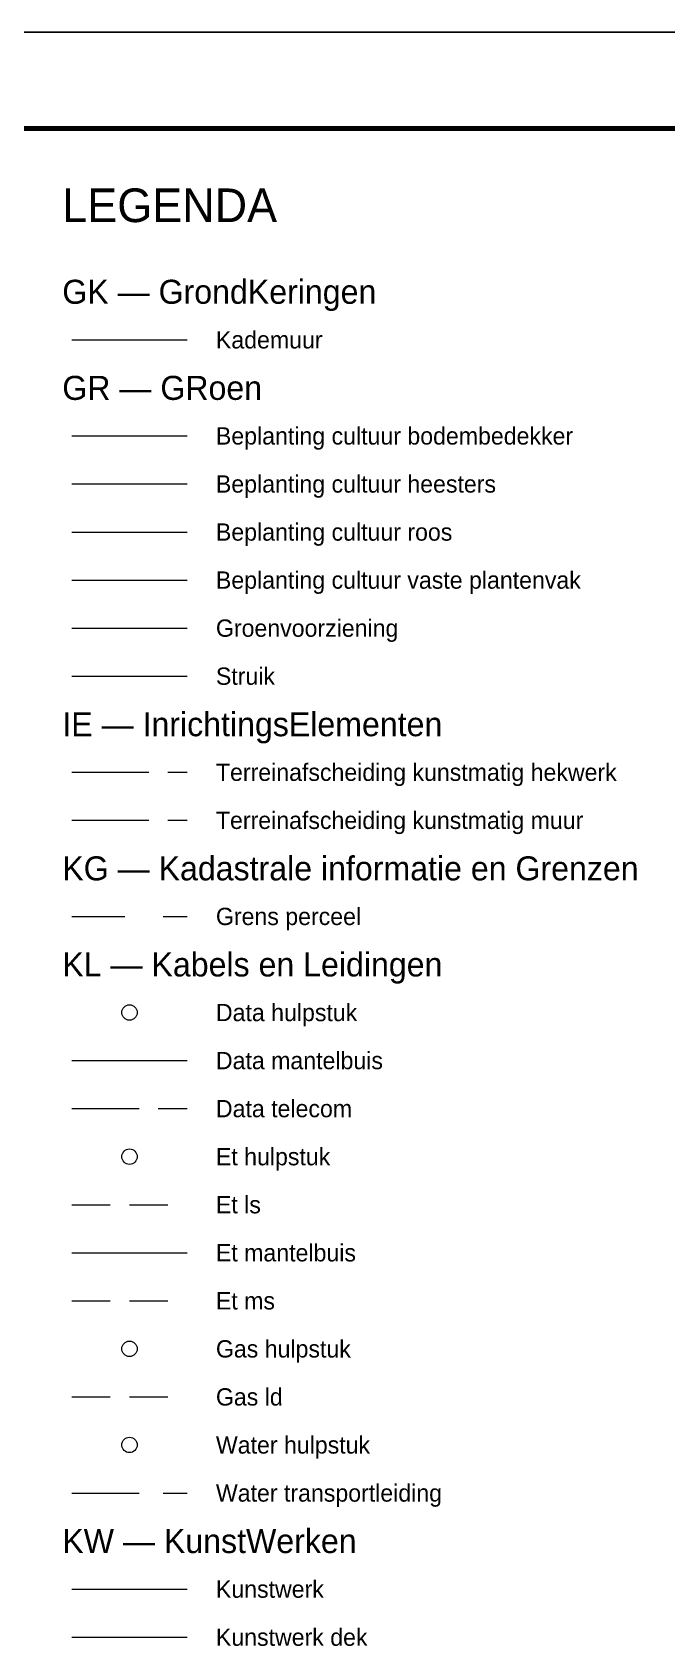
# Model space of a CAD drawing. Header units: metres. Extents: x 104718 to 105139, y 425172 to 425468.
# Drawn here: x 105042.4 to 105075.5, y 425384.5 to 425468.5 of the extents above; entities that cross this region are included whole.
import ezdxf
from ezdxf.enums import TextEntityAlignment as Align

# ---------------------------------------------------------------- set-up
doc = ezdxf.new("R2010")
doc.units = ezdxf.units.M
doc.header["$MEASUREMENT"] = 0
for name, pattern in [('IE-TERREINAFSCHEIDING_KUNSTMATIG-SO', [10, 4, 4, -2]), ('KG-PERCEEL-SO', [19, 5.5, -4, 5.5, -4]), ('KL-GAS_LD-SO', [13, 4, -2, 4, -3]), ('KL-LS-SO', [13, 4, -2, 4, -3]), ('KL-MS-SO', [13, 4, -2, 4, -3]), ('KL-TELECOM-SO', [9, 7, -2]), ('KL-WATER-SO', [9.5, 7, -2.5])]:
    doc.linetypes.add(name, pattern=pattern)
for name, color, linetype, lineweight in [('B-OI-KL-DATA_HULPSTUK-S', 90, 'Continuous', 18), ('B-OI-KL-DATA_MANTELBUIS-G', 90, 'Continuous', 18), ('B-OI-KL-DATA_TELECOM-G', 90, 'KL-TELECOM-SO', 18), ('B-OI-KL-ET_HULPSTUK-S', 10, 'Continuous', 18), ('B-OI-KL-ET_LS-G', 190, 'KL-LS-SO', 18), ('B-OI-KL-ET_MANTELBUIS-G', 10, 'Continuous', 18), ('B-OI-KL-ET_MS-G', 130, 'KL-MS-SO', 18), ('B-OI-KL-GAS_HULPSTUK-S', 30, 'Continuous', 18), ('B-OI-KL-GAS_LD-G', 50, 'KL-GAS_LD-SO', 18), ('B-OI-KL-WATER_HULPSTUK-S', 170, 'Continuous', 18), ('B-OI-KL-WATER_TRANSPORTLEIDING-G', 170, 'KL-WATER-SO', 18), ('B-XX-AL-LEGENDA-T', 7, 'Continuous', 18), ('B-XX-AL-TEKENBLAD_KADER-G', 7, 'Continuous', 70), ('B-XX-AL-TEKENBLAD_KADER_AFSNIJMARKERING-G', 7, 'Continuous', 25), ('B-XX-GK-KADEMUUR-G', 150, 'Continuous', 18), ('B-XX-GR-BEPLANTING_CULTUUR_BODEMBEDEKKER-G', 90, 'Continuous', 18), ('B-XX-GR-BEPLANTING_CULTUUR_HEESTERS-G', 90, 'Continuous', 18), ('B-XX-GR-BEPLANTING_CULTUUR_ROOS-G', 90, 'Continuous', 18), ('B-XX-GR-BEPLANTING_CULTUUR_VASTE PLANTENVAK-G', 90, 'Continuous', 18), ('B-XX-GR-GROENVOORZIENING-G', 80, 'Continuous', 18), ('B-XX-GR-STRUIK-G', 90, 'Continuous', 13), ('B-XX-IE-TERREINAFSCHEIDING_KUNSTMATIG_HEKWERK-G', 20, 'IE-TERREINAFSCHEIDING_KUNSTMATIG-SO', 18), ('B-XX-IE-TERREINAFSCHEIDING_KUNSTMATIG_MUUR-G', 90, 'IE-TERREINAFSCHEIDING_KUNSTMATIG-SO', 18), ('B-XX-KG-GRENS_PERCEEL-G', 150, 'KG-PERCEEL-SO', 18), ('B-XX-KW-KUNSTWERK-G', 170, 'Continuous', 18), ('B-XX-KW-KUNSTWERK_DEK-G', 170, 'Continuous', 18)]:
    doc.layers.add(name, color=color, linetype=linetype, lineweight=lineweight)

msp = doc.modelspace()

# ---------------------------------------------------------------- linework, layer by layer
at = {"layer": 'B-OI-KL-DATA_HULPSTUK-S'}
msp.add_circle((105047.5, 425417.5), 0.4, dxfattribs=at)
at = {"layer": 'B-OI-KL-DATA_MANTELBUIS-G', "ltscale": 0.5, "flags": 128}
msp.add_lwpolyline([(105044.5, 425415), (105050.5, 425415)], dxfattribs=at)
at = {"layer": 'B-OI-KL-DATA_TELECOM-G', "ltscale": 0.5, "flags": 128}
msp.add_lwpolyline([(105044.5, 425412.5), (105050.5, 425412.5)], dxfattribs=at)
at = {"layer": 'B-OI-KL-ET_HULPSTUK-S'}
msp.add_circle((105047.5, 425410), 0.4, dxfattribs=at)
at = {"layer": 'B-OI-KL-ET_LS-G', "ltscale": 0.5, "flags": 128}
msp.add_lwpolyline([(105044.5, 425407.5), (105050.5, 425407.5)], dxfattribs=at)
at = {"layer": 'B-OI-KL-ET_MANTELBUIS-G', "ltscale": 0.5, "flags": 128}
msp.add_lwpolyline([(105044.5, 425405), (105050.5, 425405)], dxfattribs=at)
at = {"layer": 'B-OI-KL-ET_MS-G', "ltscale": 0.5, "flags": 128}
msp.add_lwpolyline([(105044.5, 425402.5), (105050.5, 425402.5)], dxfattribs=at)
at = {"layer": 'B-OI-KL-GAS_HULPSTUK-S'}
msp.add_circle((105047.5, 425400), 0.4, dxfattribs=at)
at = {"layer": 'B-OI-KL-GAS_LD-G', "ltscale": 0.5, "flags": 128}
msp.add_lwpolyline([(105044.5, 425397.5), (105050.5, 425397.5)], dxfattribs=at)
at = {"layer": 'B-OI-KL-WATER_HULPSTUK-S'}
msp.add_circle((105047.5, 425395), 0.4, dxfattribs=at)
at = {"layer": 'B-OI-KL-WATER_TRANSPORTLEIDING-G', "ltscale": 0.5, "flags": 128}
msp.add_lwpolyline([(105044.5, 425392.5), (105050.5, 425392.5)], dxfattribs=at)
at = {"layer": 'B-XX-AL-TEKENBLAD_KADER-G', "ltscale": 0.5}
msp.add_lwpolyline([(104728.5, 425176.5), (105134, 425176.5), (105134, 425463.5), (104728.5, 425463.5)], close=True, dxfattribs=at)
at = {"layer": 'B-XX-AL-TEKENBLAD_KADER_AFSNIJMARKERING-G', "ltscale": 0.5}
msp.add_lwpolyline([(104718.5, 425171.5), (105139, 425171.5), (105139, 425468.5), (104718.5, 425468.5)], close=True, dxfattribs=at)
at = {"layer": 'B-XX-GK-KADEMUUR-G', "ltscale": 0.5, "flags": 128}
msp.add_lwpolyline([(105044.5, 425452.5), (105050.5, 425452.5)], dxfattribs=at)
at = {"layer": 'B-XX-GR-BEPLANTING_CULTUUR_BODEMBEDEKKER-G', "ltscale": 0.5, "flags": 128}
msp.add_lwpolyline([(105044.5, 425447.5), (105050.5, 425447.5)], dxfattribs=at)
at = {"layer": 'B-XX-GR-BEPLANTING_CULTUUR_HEESTERS-G', "ltscale": 0.5, "flags": 128}
msp.add_lwpolyline([(105044.5, 425445), (105050.5, 425445)], dxfattribs=at)
at = {"layer": 'B-XX-GR-BEPLANTING_CULTUUR_ROOS-G', "ltscale": 0.5, "flags": 128}
msp.add_lwpolyline([(105044.5, 425442.5), (105050.5, 425442.5)], dxfattribs=at)
at = {"layer": 'B-XX-GR-BEPLANTING_CULTUUR_VASTE PLANTENVAK-G', "ltscale": 0.5, "flags": 128}
msp.add_lwpolyline([(105044.5, 425440), (105050.5, 425440)], dxfattribs=at)
at = {"layer": 'B-XX-GR-GROENVOORZIENING-G', "ltscale": 0.5, "flags": 128}
msp.add_lwpolyline([(105044.5, 425437.5), (105050.5, 425437.5)], dxfattribs=at)
at = {"layer": 'B-XX-GR-STRUIK-G', "ltscale": 0.5, "flags": 128}
msp.add_lwpolyline([(105044.5, 425435), (105050.5, 425435)], dxfattribs=at)
at = {"layer": 'B-XX-IE-TERREINAFSCHEIDING_KUNSTMATIG_HEKWERK-G', "ltscale": 0.5, "flags": 128}
msp.add_lwpolyline([(105044.5, 425430), (105050.5, 425430)], dxfattribs=at)
at = {"layer": 'B-XX-IE-TERREINAFSCHEIDING_KUNSTMATIG_MUUR-G', "ltscale": 0.5, "flags": 128}
msp.add_lwpolyline([(105044.5, 425427.5), (105050.5, 425427.5)], dxfattribs=at)
at = {"layer": 'B-XX-KG-GRENS_PERCEEL-G', "ltscale": 0.5, "flags": 128}
msp.add_lwpolyline([(105044.5, 425422.5), (105050.5, 425422.5)], dxfattribs=at)
at = {"layer": 'B-XX-KW-KUNSTWERK-G', "ltscale": 0.5, "flags": 128}
msp.add_lwpolyline([(105044.5, 425387.5), (105050.5, 425387.5)], dxfattribs=at)
at = {"layer": 'B-XX-KW-KUNSTWERK_DEK-G', "ltscale": 0.5, "flags": 128}
msp.add_lwpolyline([(105044.5, 425385), (105050.5, 425385)], dxfattribs=at)

# ---------------------------------------------------------------- texts
at = {"layer": 'B-XX-AL-LEGENDA-T', "color": 50, "lineweight": 35}
msp.add_text('LEGENDA', height=1.75, dxfattribs=at).set_placement((105044, 425459.5), align=Align.MIDDLE_LEFT)
at = {"layer": 'B-XX-AL-LEGENDA-T', "color": 7, "lineweight": 25}
for s, p in [('GK — GrondKeringen', (105044, 425455)), ('GR — GRoen', (105044, 425450)), ('IE — InrichtingsElementen', (105044, 425432.5)), ('KG — Kadastrale informatie en Grenzen', (105044, 425425)), ('KL — Kabels en Leidingen', (105044, 425420)), ('KW — KunstWerken', (105044, 425390))]:
    msp.add_text(s, height=1.25, dxfattribs=at).set_placement(p, align=Align.MIDDLE_LEFT)
at = {"layer": 'B-XX-AL-LEGENDA-T', "color": 10, "lineweight": 18}
for s, p in [('Kademuur', (105052, 425452.5)), ('Beplanting cultuur bodembedekker', (105052, 425447.5)), ('Beplanting cultuur heesters', (105052, 425445)), ('Beplanting cultuur roos', (105052, 425442.5)), ('Beplanting cultuur vaste plantenvak', (105052, 425440)), ('Groenvoorziening', (105052, 425437.5)), ('Struik', (105052, 425435)), ('Terreinafscheiding kunstmatig hekwerk', (105052, 425430)), ('Terreinafscheiding kunstmatig muur', (105052, 425427.5)), ('Grens perceel', (105052, 425422.5)), ('Data hulpstuk', (105052, 425417.5)), ('Data mantelbuis', (105052, 425415)), ('Data telecom', (105052, 425412.5)), ('Et hulpstuk', (105052, 425410)), ('Et ls', (105052, 425407.5)), ('Et mantelbuis', (105052, 425405)), ('Et ms', (105052, 425402.5)), ('Gas hulpstuk', (105052, 425400)), ('Gas ld', (105052, 425397.5)), ('Water hulpstuk', (105052, 425395)), ('Water transportleiding', (105052, 425392.5)), ('Kunstwerk', (105052, 425387.5)), ('Kunstwerk dek', (105052, 425385))]:
    msp.add_text(s, height=0.9, dxfattribs=at).set_placement(p, align=Align.MIDDLE_LEFT)

doc.saveas('drawing.dxf')
